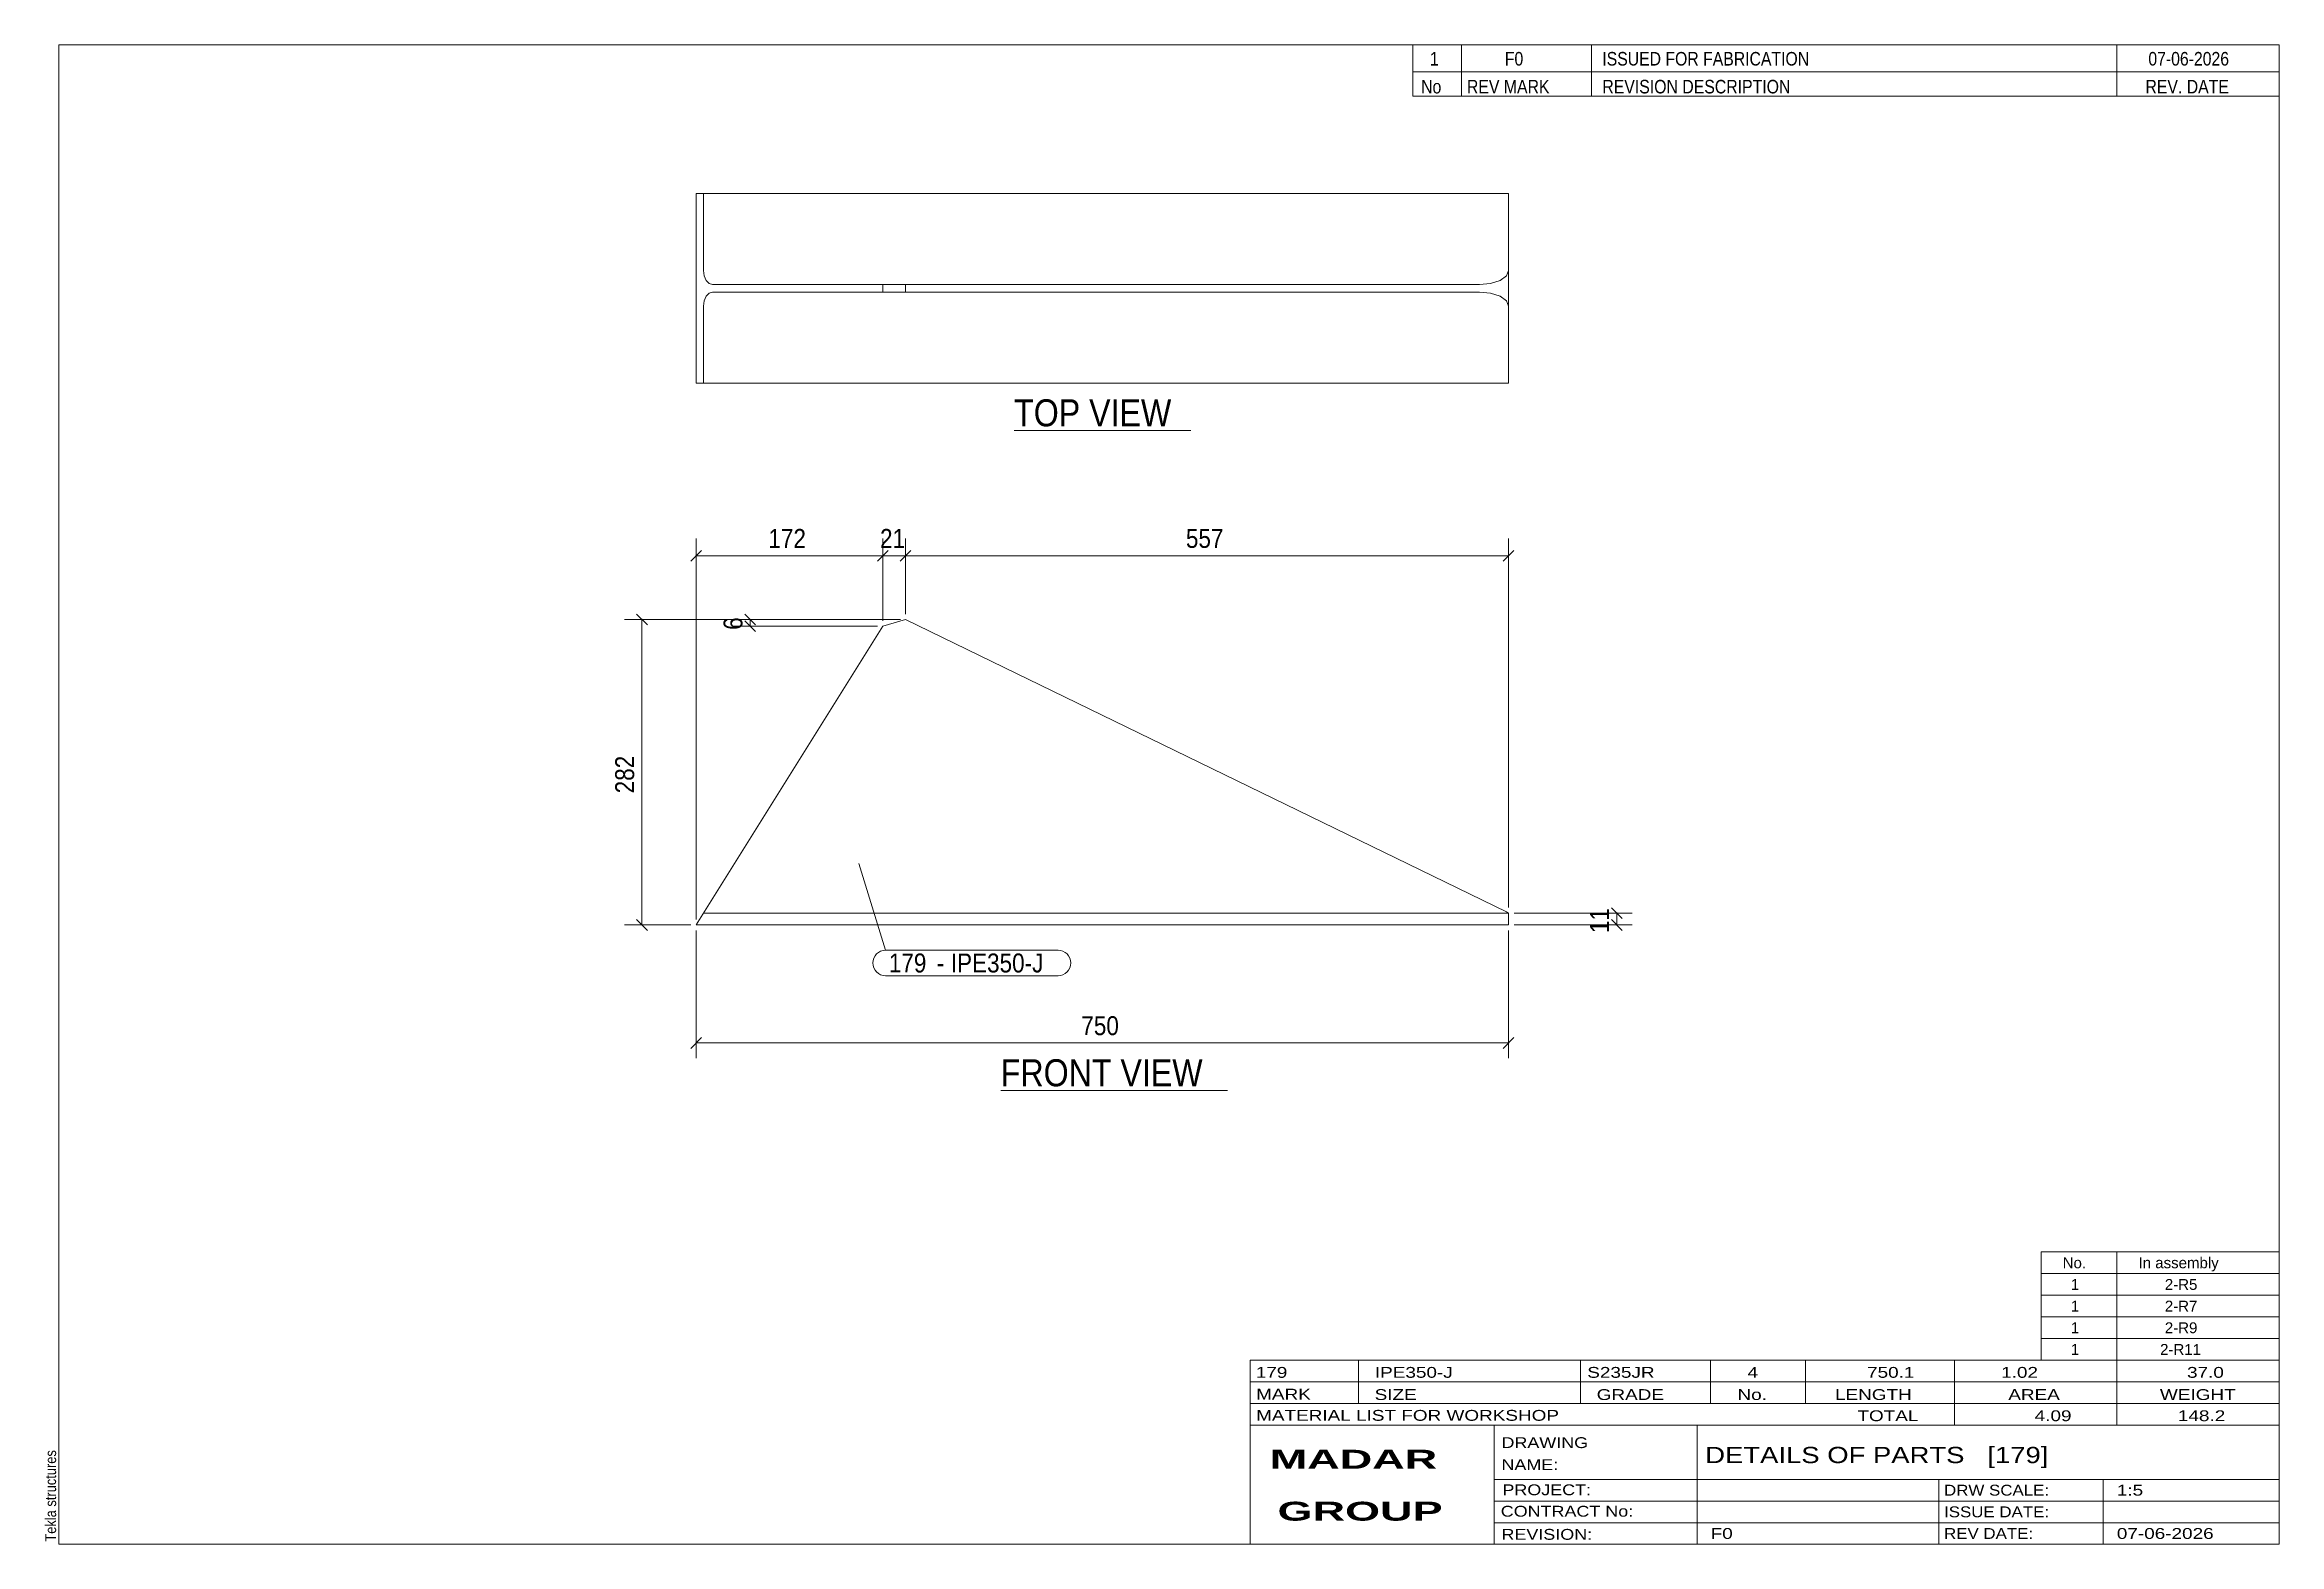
# Model space of a CAD drawing. Header units: millimetres. Extents: x 2 to 415, y 5 to 282.
import ezdxf

# ---------------------------------------------------------------- set-up
doc = ezdxf.new("R2010")
doc.units = ezdxf.units.MM
doc.linetypes.add('XKITLINE00', pattern=[0])
for name, color, linetype, lineweight in [('Dimensions', 7, 'Continuous', 0), ('DrawingSheet', 5, 'Continuous', 0), ('OtherObjectType', 7, 'Continuous', 0), ('Part', 2, 'Continuous', 0), ('PartMark', 7, 'Continuous', 0)]:
    doc.layers.add(name, color=color, linetype=linetype, lineweight=lineweight)
doc.styles.add('ARIAL', font='ARIAL.TTF')
doc.styles.add('ARIAL_BOLD', font='ARIALBD.TTF')
doc.styles.add('ARIAL_NARROW', font='ARIALN.TTF')

# ---------------------------------------------------------------- blocks, each defined once
blk = doc.blocks.new('*A1')
at = {"layer": 'Part', "color": 2, "linetype": 'XKITLINE00', "lineweight": 0}
for p, q in [((157.15, 174.6), (122.68, 119.4)), ((161.32, 175.8), (157.15, 174.6)), ((272.28, 121.8), (161.32, 175.8)), ((272.7, 121.6), (124.06, 121.6)), ((272.28, 121.8), (272.7, 121.6)), ((272.7, 119.4), (272.7, 121.6)), ((122.68, 119.4), (272.7, 119.4))]:
    blk.add_line(p, q, dxfattribs=at)
blk = doc.blocks.new('*A2')
at = {"layer": 'Part', "color": 2, "linetype": 'XKITLINE00', "lineweight": 0}
for p, q in [((122.68, 219.5), (122.68, 254.5)), ((272.7, 254.5), (122.68, 254.5)), ((124.06, 240.3), (124.06, 254.5)), ((272.7, 219.5), (272.7, 254.5)), ((124.18, 239.31), (124.06, 240.3)), ((272.7, 240.3), (272.28, 239.31)), ((124.53, 238.46), (124.18, 239.31)), ((124.18, 234.69), (124.53, 235.54)), ((125.06, 237.9), (124.53, 238.46)), ((124.53, 235.54), (125.06, 236.1)), ((125.68, 237.7), (125.06, 237.9)), ((125.06, 236.1), (125.68, 236.3)), ((267.34, 237.7), (125.68, 237.7)), ((267.34, 236.3), (125.68, 236.3)), ((157.15, 236.3), (157.15, 237.7)), ((161.32, 236.3), (161.32, 237.7)), ((269.38, 237.9), (267.34, 237.7)), ((267.34, 236.3), (269.38, 236.1)), ((271.12, 238.46), (269.38, 237.9)), ((269.38, 236.1), (271.12, 235.54)), ((272.28, 239.31), (271.12, 238.46)), ((271.12, 235.54), (272.28, 234.69)), ((124.06, 233.7), (124.18, 234.69)), ((124.06, 219.5), (124.06, 233.7)), ((272.28, 234.69), (272.7, 233.7)), ((272.7, 219.5), (122.68, 219.5))]:
    blk.add_line(p, q, dxfattribs=at)
blk = doc.blocks.new('*A3')
at = {"layer": 'DrawingSheet', "color": 5, "linetype": 'XKITLINE00', "lineweight": 0}
for p, q in [((415, 282), (5, 282)), ((5, 282), (5, 5)), ((415, 5), (415, 282)), ((5, 5), (415, 5))]:
    blk.add_line(p, q, dxfattribs=at)
at = {"layer": 'DrawingSheet', "color": 5, "style": 'ARIAL', "width": 0.85}
blk.add_text('Tekla structures', height=2, rotation=90, dxfattribs=at).set_placement((4.5, 5.5))
blk = doc.blocks.new('*A4')
at = {"layer": 'OtherObjectType', "color": 7, "linetype": 'XKITLINE00', "lineweight": 0}
for p, q in [((371, 59), (415, 59)), ((371, 55), (371, 59)), ((385, 55), (385, 59)), ((415, 55), (415, 59)), ((371, 55), (415, 55)), ((371, 51), (371, 55)), ((385, 51), (385, 55)), ((415, 51), (415, 55)), ((371, 51), (415, 51)), ((371, 47), (371, 51)), ((385, 47), (385, 51)), ((415, 47), (415, 51)), ((371, 47), (415, 47)), ((371, 43), (371, 47)), ((385, 43), (385, 47)), ((415, 43), (415, 47)), ((371, 43), (415, 43)), ((371, 39), (371, 43)), ((385, 39), (385, 43)), ((415, 39), (415, 43)), ((371, 39), (415, 39))]:
    blk.add_line(p, q, dxfattribs=at)
at = {"layer": 'OtherObjectType', "color": 7, "style": 'ARIAL_NARROW', "width": 1.211571}
for s, p in [('No.', (375, 56)), ('In assembly', (389, 56)), ('1', (376.5, 52)), ('2-R5', (393.86, 52)), ('1', (376.5, 48)), ('2-R7', (393.86, 48)), ('1', (376.5, 44)), ('2-R9', (393.86, 44)), ('1', (376.5, 40)), ('2-R11', (392.99, 40))]:
    blk.add_text(s, height=2, dxfattribs=at).set_placement(p)
blk = doc.blocks.new('*A5')
at = {"layer": 'OtherObjectType', "color": 7, "linetype": 'XKITLINE00', "lineweight": 0}
for p, q in [((255, 282), (415, 282)), ((415, 282), (255, 282)), ((255, 282), (255, 277)), ((264, 282), (264, 277)), ((288, 282), (288, 277)), ((385, 282), (385, 277)), ((415, 282), (415, 277)), ((255, 277), (415, 277)), ((255, 277), (255, 272.5)), ((255, 277), (415, 277)), ((264, 277), (264, 272.5)), ((288, 277), (288, 272.5)), ((385, 277), (385, 272.5)), ((415, 277), (415, 272.5)), ((415, 272.5), (255, 272.5))]:
    blk.add_line(p, q, dxfattribs=at)
at = {"layer": 'OtherObjectType', "color": 7, "style": 'ARIAL_NARROW'}
for s, width, p in [('1', 1.017001, (258.16, 278.15)), ('F0', 1.017001, (272, 278.15)), ('ISSUED FOR FABRICATION', 1.017001, (290, 278.15)), ('07-06-2026', 1.017001, (390.82, 278.15)), ('No', 1.02, (256.54, 273)), ('REV MARK', 1.02, (265, 273)), ('REVISION DESCRIPTION', 1.02, (290, 273)), ('REV. DATE', 1.02, (390.28, 273))]:
    blk.add_text(s, height=2.5, dxfattribs=dict(at, width=width)).set_placement(p)
blk = doc.blocks.new('*A6')
at = {"layer": 'OtherObjectType', "color": 7, "linetype": 'XKITLINE00', "lineweight": 0}
for p, q in [((225, 39), (415, 39)), ((225, 39), (225, 35)), ((225, 39), (415, 39)), ((245, 35), (245, 39)), ((286, 35), (286, 39)), ((310, 35), (310, 39)), ((327.5, 35), (327.5, 39)), ((355, 35), (355, 39)), ((385, 35), (385, 39)), ((415, 35), (415, 39)), ((225, 35), (415, 35)), ((225, 35), (225, 5)), ((225, 35), (415, 35)), ((245, 31), (245, 35)), ((286, 31), (286, 35)), ((310, 31), (310, 35)), ((327.5, 31), (327.5, 35)), ((355, 31), (355, 35)), ((385, 31), (385, 35)), ((415, 31), (415, 35)), ((225, 31), (415, 31)), ((355, 27), (355, 31)), ((385, 27), (385, 31)), ((415, 27), (415, 31)), ((225, 27), (415, 27)), ((270, 21), (270, 27)), ((307.5, 17), (307.5, 27)), ((415, 21), (415, 27)), ((270, 21), (270, 5)), ((415, 17), (415, 21)), ((270, 17), (415, 17)), ((307.5, 5), (307.5, 17)), ((352.16, 13), (352.16, 17)), ((382.5, 5), (382.5, 17)), ((415, 13), (415, 17)), ((270, 13), (415, 13)), ((352.16, 5), (352.16, 13)), ((415, 9), (415, 13)), ((270, 9), (415, 9)), ((415, 5), (415, 9)), ((225, 5), (415, 5)), ((262.5, 5), (415, 5))]:
    blk.add_line(p, q, dxfattribs=at)
at = {"layer": 'OtherObjectType', "color": 7, "style": 'ARIAL_NARROW'}
for s, height, width, p in [('179', 2, 1.525501, (226.01, 35.76)), ('IPE350-J', 2, 1.525501, (248, 35.76)), ('S235JR', 2, 1.525501, (287.22, 35.76)), ('4', 2, 1.525501, (316.82, 35.76)), ('750.1', 2, 1.525501, (338.88, 35.76)), ('1.02', 2, 1.525501, (363.64, 35.76)), ('37.0', 2, 1.525501, (397.96, 35.76)), ('MARK', 2, 1.525501, (226.08, 31.73)), ('SIZE', 2, 1.525501, (247.96, 31.66)), ('GRADE', 2, 1.525501, (288.96, 31.66)), ('No.', 2, 1.525501, (314.96, 31.66)), ('LENGTH', 2, 1.525501, (332.96, 31.66)), ('AREA', 2, 1.525501, (364.96, 31.66)), ('WEIGHT', 2, 1.525501, (392.96, 31.66)), ('MATERIAL LIST FOR WORKSHOP', 2, 1.525501, (226.08, 27.82)), ('TOTAL', 2, 1.525501, (337.1, 27.75)), ('4.09', 2, 1.525501, (369.83, 27.75)), ('148.2', 2, 1.525501, (396.27, 27.75)), ('DRAWING', 2, 1.445, (271.38, 22.78)), ('NAME:', 2, 1.445, (271.38, 18.72)), ('DETAILS OF PARTS   [179]', 3, 1.474651, (309, 20)), ('PROJECT:', 2, 1.445, (271.55, 14.07)), ('DRW SCALE:', 2, 1.36, (353.1, 14)), ('1:5', 2, 1.525501, (385, 14)), ('CONTRACT No:', 2, 1.445, (271.25, 10.11)), ('ISSUE DATE:', 2, 1.36, (353.1, 10)), ('REVISION:', 2, 1.445, (271.38, 5.84)), ('F0', 2, 1.525501, (310, 6)), ('REV DATE:', 2, 1.36, (353.1, 6)), ('07-06-2026', 2, 1.525501, (385, 6))]:
    blk.add_text(s, height=height, dxfattribs=dict(at, width=width)).set_placement(p)
at = {"layer": 'OtherObjectType', "color": 1, "style": 'ARIAL_BOLD', "width": 1.7}
for s, p in [('MADAR ', (228.58, 18.97)), ('GROUP', (230.03, 9.37))]:
    blk.add_text(s, height=3.5, dxfattribs=at).set_placement(p)
blk = doc.blocks.new('*A7')
at = {"layer": 'Dimensions', "color": 7, "linetype": 'XKITLINE00', "lineweight": 0}
for p, q in [((160.43, 175.84), (109.48, 175.84)), ((111.69, 176.83), (113.67, 174.85)), ((112.68, 119.4), (112.68, 175.84)), ((111.69, 120.39), (113.67, 118.41)), ((121.68, 119.4), (109.48, 119.4))]:
    blk.add_line(p, q, dxfattribs=at)
at = {"layer": 'Dimensions', "color": 3}
for p in [(112.68, 175.84), (112.68, 119.4)]:
    blk.add_point(p, dxfattribs=at)
at = {"layer": 'Dimensions', "color": 3, "style": 'ARIAL', "width": 0.85}
blk.add_text('282', height=3.5, rotation=90.0002, dxfattribs=at).set_placement((111.23, 143.72))
blk = doc.blocks.new('*A8')
at = {"layer": 'Dimensions', "color": 7, "linetype": 'XKITLINE00', "lineweight": 0}
for p, q in [((160.32, 175.8), (129.48, 175.8)), ((156.15, 174.6), (129.48, 174.6)), ((131.69, 176.79), (133.67, 174.81)), ((131.69, 175.59), (133.67, 173.61)), ((132.68, 174.6), (132.68, 175.8))]:
    blk.add_line(p, q, dxfattribs=at)
at = {"layer": 'Dimensions', "color": 3}
for p in [(132.68, 175.8), (132.68, 174.6)]:
    blk.add_point(p, dxfattribs=at)
at = {"layer": 'Dimensions', "color": 3, "style": 'ARIAL', "width": 0.85}
blk.add_text('6', height=3.5, rotation=90.0002, dxfattribs=at).set_placement((131.23, 173.91))
blk = doc.blocks.new('*A9')
at = {"layer": 'Dimensions', "color": 7, "linetype": 'XKITLINE00', "lineweight": 0}
for p, q in [((273.7, 121.6), (295.48, 121.6)), ((291.69, 122.59), (293.67, 120.61)), ((291.69, 120.39), (293.67, 118.41)), ((292.68, 119.4), (292.68, 121.6)), ((273.7, 119.4), (295.48, 119.4))]:
    blk.add_line(p, q, dxfattribs=at)
at = {"layer": 'Dimensions', "color": 3}
for p in [(292.68, 121.6), (292.68, 119.4)]:
    blk.add_point(p, dxfattribs=at)
at = {"layer": 'Dimensions', "color": 3, "style": 'ARIAL', "width": 0.85}
blk.add_text('11', height=3.5, rotation=90.0002, dxfattribs=at).set_placement((291.23, 117.9))
blk = doc.blocks.new('*A10')
at = {"layer": 'Dimensions', "color": 7, "linetype": 'XKITLINE00', "lineweight": 0}
for p, q in [((122.68, 118.4), (122.68, 94.8)), ((272.7, 118.4), (272.7, 94.8)), ((123.67, 98.59), (121.69, 96.61)), ((122.68, 97.6), (272.7, 97.6)), ((273.69, 98.59), (271.71, 96.61))]:
    blk.add_line(p, q, dxfattribs=at)
at = {"layer": 'Dimensions', "color": 3}
for p in [(122.68, 97.6), (272.7, 97.6)]:
    blk.add_point(p, dxfattribs=at)
at = {"layer": 'Dimensions', "color": 3, "style": 'ARIAL', "width": 0.85}
blk.add_text('750', height=3.5, dxfattribs=at).set_placement((193.8, 99.05))
blk = doc.blocks.new('*A11')
at = {"layer": 'Dimensions', "color": 7, "linetype": 'XKITLINE00', "lineweight": 0}
for p, q in [((122.68, 120.4), (122.68, 190.8)), ((157.15, 175.6), (157.15, 190.8)), ((123.67, 188.59), (121.69, 186.61)), ((122.68, 187.6), (157.15, 187.6)), ((158.14, 188.59), (156.16, 186.61))]:
    blk.add_line(p, q, dxfattribs=at)
at = {"layer": 'Dimensions', "color": 3}
for p in [(122.68, 187.6), (157.15, 187.6)]:
    blk.add_point(p, dxfattribs=at)
at = {"layer": 'Dimensions', "color": 3, "style": 'ARIAL', "width": 0.85}
blk.add_text('172', height=3.5, dxfattribs=at).set_placement((136.02, 189.05))
blk = doc.blocks.new('*A12')
at = {"layer": 'Dimensions', "color": 7, "linetype": 'XKITLINE00', "lineweight": 0}
for p, q in [((157.15, 175.6), (157.15, 190.8)), ((161.32, 176.8), (161.32, 190.8)), ((158.14, 188.59), (156.16, 186.61)), ((157.15, 187.6), (161.32, 187.6)), ((162.31, 188.59), (160.33, 186.61))]:
    blk.add_line(p, q, dxfattribs=at)
at = {"layer": 'Dimensions', "color": 3}
for p in [(157.15, 187.6), (161.32, 187.6)]:
    blk.add_point(p, dxfattribs=at)
at = {"layer": 'Dimensions', "color": 3, "style": 'ARIAL', "width": 0.85}
blk.add_text('21', height=3.5, dxfattribs=at).set_placement((156.64, 189.05))
blk = doc.blocks.new('*A13')
at = {"layer": 'Dimensions', "color": 7, "linetype": 'XKITLINE00', "lineweight": 0}
for p, q in [((161.32, 176.8), (161.32, 190.8)), ((272.7, 122.6), (272.7, 190.8)), ((162.31, 188.59), (160.33, 186.61)), ((161.32, 187.6), (272.7, 187.6)), ((273.69, 188.59), (271.71, 186.61))]:
    blk.add_line(p, q, dxfattribs=at)
at = {"layer": 'Dimensions', "color": 3}
for p in [(161.32, 187.6), (272.7, 187.6)]:
    blk.add_point(p, dxfattribs=at)
at = {"layer": 'Dimensions', "color": 3, "style": 'ARIAL', "width": 0.85}
blk.add_text('557', height=3.5, dxfattribs=at).set_placement((213.11, 189.05))
blk = doc.blocks.new('*A14')
at = {"layer": 'PartMark', "color": 7, "linetype": 'XKITLINE00', "lineweight": 0}
for p, q in [((152.74, 130.74), (157.66, 114.73)), ((157.66, 114.73), (189.5, 114.73)), ((157.66, 110.03), (189.5, 110.03))]:
    blk.add_line(p, q, dxfattribs=at)
for centre, start, end in [((157.66, 112.38), 90, 270), ((189.5, 112.38), 270, 90)]:
    blk.add_arc(centre, 2.35, start, end, dxfattribs=at)
at = {"layer": 'PartMark', "color": 1, "style": 'ARIAL', "width": 0.85}
blk.add_text('179', height=3.5, dxfattribs=at).set_placement((158.26, 110.63))
at = {"layer": 'PartMark', "color": 3, "style": 'ARIAL', "width": 0.85}
for s, p in [('-', (167.1, 110.63)), ('IPE350-J', (169.7, 110.63))]:
    blk.add_text(s, height=3.5, dxfattribs=at).set_placement(p)
blk = doc.blocks.new('*A15')
at = {"layer": 'OtherObjectType', "color": 7, "linetype": 'XKITLINE00', "lineweight": 0}
blk.add_line((178.93, 88.85), (220.78, 88.85), dxfattribs=at)
at = {"layer": 'OtherObjectType', "color": 3, "style": 'ARIAL', "width": 0.85}
blk.add_text('FRONT VIEW', height=5, dxfattribs=at).set_placement((178.93, 89.6))
blk = doc.blocks.new('*A16')
at = {"layer": 'OtherObjectType', "color": 7, "linetype": 'XKITLINE00', "lineweight": 0}
blk.add_line((181.39, 210.75), (213.99, 210.75), dxfattribs=at)
at = {"layer": 'OtherObjectType', "color": 3, "style": 'ARIAL', "width": 0.85}
blk.add_text('TOP VIEW', height=5, dxfattribs=at).set_placement((181.39, 211.5))

msp = doc.modelspace()

# ---------------------------------------------------------------- block references
at = {"lineweight": 0}
for name in ['*A3', '*A5', '*A2', '*A16', '*A11', '*A12', '*A13', '*A7', '*A1', '*A8', '*A14', '*A9', '*A10', '*A15', '*A4', '*A6']:
    msp.add_blockref(name, (0, 0), dxfattribs=at)

doc.saveas('drawing.dxf')
